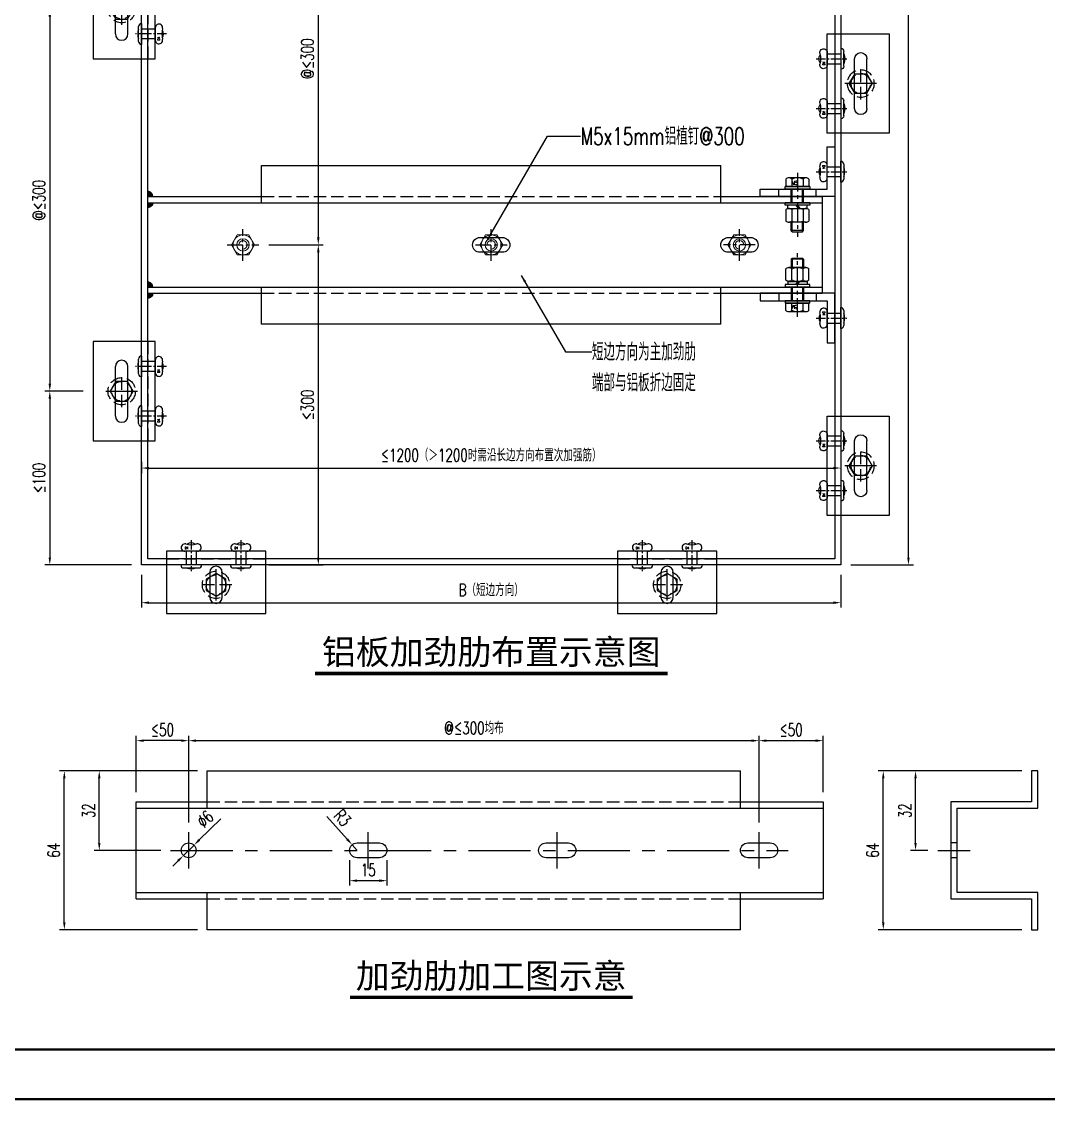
# Model space of a CAD drawing. Extents: x -160106 to 966792, y -663931 to 1550022.
# Drawn here: x -88817.8 to -88404.2, y -139298.6 to -138863.8 of the extents above; entities that cross this region are included whole.
import ezdxf
from ezdxf.enums import TextEntityAlignment as Align

# ---------------------------------------------------------------- set-up
doc = ezdxf.new("R2010")
doc.units = 0
for name, pattern in [('CENTER', [2, 1.25, -0.25, 0.25, -0.25]), ('ZN-CENTER', [2, 1.25, -0.25, 0.25, -0.25]), ('ZN-DASH', [0.35, 0.25, -0.1])]:
    doc.linetypes.add(name, pattern=pattern)
for name, color, linetype in [('!ZN1-文字-7', 7, 'Continuous'), ('!ZN1-标注-173', 173, 'Continuous'), ('!ZN3-铝板幕墙-3', 3, 'Continuous'), ('!ZN4-辅助材料-1', 1, 'Continuous'), ('!ZN4-配件-11', 11, 'Continuous'), ('!ZN5-铝材投影-112', 112, 'Continuous'), ('!ZN6-虚线-8', 8, 'ZN-DASH'), ('!ZN6-轴线-1', 1, 'ZN-CENTER'), ('!ZN7-符号-173', 173, 'Continuous'), ('0-cxFrame', 155, 'Continuous')]:
    doc.layers.add(name, color=color, linetype=linetype)
doc.layers.add('0-cxText', color=131, linetype='Continuous', lineweight=25)
doc.styles.add('cx_tuming', font='simhei.ttf')
doc.styles.add('cx_tuqian1', font='')
doc.styles.add('DHTEXT-1', font='ROMANS.shx', dxfattribs={"width": 0.7, "bigfont": 'CHINESE.shx'})
doc.styles.add('ZNDimTStyle', font='ROMANS.shx', dxfattribs={"width": 0.7, "bigfont": 'CHINESE.shx'})
doc.styles.add('ZNTextStyle', font='ROMANS.shx', dxfattribs={"width": 0.7, "bigfont": 'CHINESE.shx'})
doc.styles.add('中南符号', font='simhei.ttf')
doc.styles.add('黑体', font='simhei.ttf', dxfattribs={"height": 12})
doc.styles.get('cx_tuqian1').set_extended_font_data('SimSun')
doc.dimstyles.new('ZN机械-2', dxfattribs={"dimscale": 2, "dimtxt": 2.5, "dimasz": 1.5, "dimexe": 1, "dimexo": 2, "dimgap": 0.9, "dimtad": 1, "dimdec": 0, "dimzin": 0, "dimdsep": 46, "dimtxsty": 'ZNDimTStyle', "dimcen": 2.5, "dimdle": 1, "dimclrd": 173, "dimclre": 173, "dimclrt": 7, "dimazin": 2, "dimtfac": 1, "dimtdec": 4, "dimtix": 1, "dimtmove": 2, "dimatfit": 3, "dimfxl": 0, "dimfrac": 2, "dimtolj": 1, "dimtzin": 0, "dimarcsym": 0})

# ---------------------------------------------------------------- blocks, each defined once
blk = doc.blocks.new('TK22.A2 L(Dragon)')
at = {"layer": '0-cxFrame', "color": 7, "const_width": 0.5}
blk.add_lwpolyline([(0, 0), (-594, 0), (-594, 420), (0, 420)], close=True, dxfattribs=at)
at = {"layer": '0-cxFrame', "const_width": 0.5}
blk.add_lwpolyline([(-80, 10), (-574, 10), (-574, 410), (-80, 410)], close=True, dxfattribs=at)
at = {"style": '黑体', "flags": 4}
blk.add_attdef('图幅', text='', height=3.3, dxfattribs=at).set_placement((-40, 3), align=Align.RIGHT)
at = {"layer": '0-cxText', "flags": 4}
for tag, height, style, p in [('建设单位', 3.5, 'cx_tuming', (-45, 240)), ('项目名称', 3.5, 'cx_tuming', (-45, 210)), ('子项名称', 3.5, 'cx_tuming', (-45, 180)), ('工程编号', 3.3, 'cx_tuqian1', (-35, 165)), ('图名1', 3.5, 'cx_tuming', (-45, 87)), ('图名2', 3.5, 'cx_tuming', (-45, 79)), ('图名3', 3.5, 'cx_tuming', (-45, 71)), ('出图日期', 3.3, 'cx_tuqian1', (-39, 60)), ('专业', 3.3, 'cx_tuqian1', (-55, 52)), ('图号', 3.3, 'cx_tuqian1', (-55, 44)), ('版次', 3.3, 'cx_tuqian1', (-20, 44))]:
    blk.add_attdef(tag, text='', height=height, dxfattribs=dict(at, style=style)).set_placement(p, align=Align.MIDDLE)
at = {"layer": 'Defpoints', "color": 6, "flags": 4}
for tag, height, style, p in [('tufu', 3.3, '黑体', (-12, 12)), ('dwfname', 4, 'cx_tuqian1', (-80, 3))]:
    blk.add_attdef(tag, text='', height=height, dxfattribs=dict(at, style=style)).set_placement(p, align=Align.RIGHT)
blk = doc.blocks.new('*U1695')
at = {"color": 0, "linetype": 'CENTER', "ltscale": 3}
blk.add_line((-10.01, 0), (2.45, 0), dxfattribs=at)
at = {"linetype": 'ByBlock', "lineweight": -2, "ltscale": 10}
for p, q in [((-5.5, 2.5), (-5.5, -2.5)), ((-5.5, 2), (0, 2)), ((0, 4.2), (0, -4.2)), ((1.2, -3), (1.2, 3)), ((-5.5, -2), (0, -2))]:
    blk.add_line(p, q, dxfattribs=at)
for centre, radius, start, end in [((-6.19, 0), 2.67, 143.2157, 216.7734), ((-7, 2.5), 1.5, 0, 191.552), ((-16.17, 0), 8, 344.3308, 15.6692), ((0, 3), 1.2, 0, 90), ((-4.42, 0), 5.96, 340.395, 19.605), ((-7, -2.5), 1.5, 168.448, 0), ((0, -3), 1.2, 270, 0)]:
    blk.add_arc(centre, radius, start, end, dxfattribs=at)
at = {"layer": 'Defpoints', "color": 0, "ltscale": 10, "style": 'DHTEXT-1', "width": 0.7}
blk.add_text('D4', height=1, rotation=90, dxfattribs=at).set_placement((-6.37, -1.85), align=Align.CENTER)
blk = doc.blocks.new('*U1696')
at = {"color": 0, "linetype": 'CENTER', "ltscale": 3}
blk.add_line((-10.01, 0), (2.45, 0), dxfattribs=at)
at = {"linetype": 'ByBlock', "lineweight": -2, "ltscale": 10}
for p, q in [((-5.5, 2.5), (-5.5, -2.5)), ((-5.5, 2), (0, 2)), ((0, 4.2), (0, -4.2)), ((1.2, -3), (1.2, 3)), ((-5.5, -2), (0, -2))]:
    blk.add_line(p, q, dxfattribs=at)
for centre, radius, start, end in [((-6.19, 0), 2.67, 143.2157, 216.7734), ((-7, 2.5), 1.5, 0, 191.552), ((-16.17, 0), 8, 344.3308, 15.6692), ((0, 3), 1.2, 0, 90), ((-4.42, 0), 5.96, 340.395, 19.605), ((-7, -2.5), 1.5, 168.448, 0), ((0, -3), 1.2, 270, 0)]:
    blk.add_arc(centre, radius, start, end, dxfattribs=at)
at = {"layer": 'Defpoints', "color": 0, "ltscale": 10, "style": 'DHTEXT-1', "width": 0.7}
blk.add_text('D4', height=1, rotation=90, dxfattribs=at).set_placement((-6.37, -1.85), align=Align.CENTER)
blk = doc.blocks.new('20210325145721')
at = {"layer": '!ZN5-铝材投影-112'}
blk.add_lwpolyline([(20, 10.42), (-20, 10.42), (-20, -14.58), (20, -14.58)], close=True, dxfattribs=at)
blk.add_lwpolyline([(-2.5, 1.92), (-2.5, -8.08, 1), (2.5, -8.08), (2.5, 1.92, 1)], format="xyb", close=True, dxfattribs=at)
at = {"layer": '!ZN6-虚线-8', "ltscale": 20}
blk.add_line((6.37, -3.08), (-6.37, -3.08), dxfattribs=at)
blk.add_lwpolyline([(-20, 7.42), (20, 7.42)], dxfattribs=at)
blk.add_lwpolyline([(4, -0.77), (0, 1.54), (-4, -0.77), (-4, -5.39), (0, -7.7), (4, -5.39)], close=True, dxfattribs=at)
for radius in [5.5, 4]:
    blk.add_circle((0, -3.08), radius, dxfattribs=at)
at = {"layer": '!ZN6-轴线-1', "ltscale": 20}
blk.add_line((0, -9.45), (0, 3.28), dxfattribs=at)
at = {"layer": '!ZN4-配件-11', "color": 1, "rotation": 270}
for name, p in [('*U1695', (-10, 4.92)), ('*U1696', (10, 4.92))]:
    blk.add_blockref(name, p, dxfattribs=at)
blk = doc.blocks.new('*U1689')
at = {"const_width": 0.7}
blk.add_lwpolyline([(0, 0), (56.95, 0)], dxfattribs=at)
at = {"color": 0, "style": '中南符号', "flags": 8}
blk.add_attdef('图名', text='', height=5, dxfattribs=at).set_placement((28.48, 1.85), align=Align.CENTER)
blk.add_attdef('比例', (59.75, 1.85), '', height=4, dxfattribs=at)
blk = doc.blocks.new('*U1690')
at = {"const_width": 0.7}
blk.add_lwpolyline([(0, 0), (71.02, 0)], dxfattribs=at)
at = {"color": 0, "style": '中南符号', "flags": 8}
blk.add_attdef('图名', text='', height=5, dxfattribs=at).set_placement((35.51, 1.85), align=Align.CENTER)
blk.add_attdef('比例', (73.82, 1.85), '', height=4, dxfattribs=at)
blk = doc.blocks.new('*U1688')
at = {"linetype": 'ByBlock', "ltscale": 10}
for p, q in [((-4, 4.62), (-1, 4.62)), ((-1, 5), (0, 5)), ((-1, 5), (-1, -5)), ((-1, -4.62), (-1, 4.62)), ((0, 5), (0, -5)), ((5.5, 5), (6.5, 5)), ((5.5, 5), (5.5, -5)), ((6.5, 5), (6.5, -5)), ((8.3, 4.62), (12.9, 4.62)), ((-4.5, 3.46), (-4.5, -3.46)), ((-4, 2.31), (-1, 2.31)), ((5.5, 2.5), (0, 2.5)), ((5.5, 2.07), (0, 2.07)), ((7.8, 3.85), (6.5, 3.85)), ((6.5, 3.85), (6.5, -3.85)), ((6.5, 0), (7.8, 0.93)), ((6.5, -0.7), (7.8, 0.24)), ((7.8, -3.85), (7.8, 3.85)), ((8.3, 2.31), (12.9, 2.31)), ((13.4, 3.46), (13.4, -3.46)), ((16.76, 2.5), (13.4, 2.5)), ((17.19, 2.07), (13.4, 2.07)), ((17.19, 2.07), (16.76, 2.5)), ((16.76, 2.5), (16.76, -2.5)), ((17.19, -2.07), (17.19, 2.07)), ((-4, -2.31), (-1, -2.31)), ((-1, -2.5), (-1, -2.75)), ((5.5, -2.07), (0, -2.07)), ((0, -2.5), (0, -2.75)), ((5.5, -2.5), (0, -2.5)), ((7.8, -3.85), (6.5, -3.85)), ((8.3, -2.31), (12.9, -2.31)), ((17.19, -2.07), (13.4, -2.07)), ((16.76, -2.5), (13.4, -2.5)), ((17.19, -2.07), (16.76, -2.5)), ((-4, -4.62), (-1, -4.62)), ((0, -5), (-1, -5)), ((6.5, -5), (5.5, -5)), ((8.3, -4.62), (12.9, -4.62))]:
    blk.add_line(p, q, dxfattribs=at)
at = {"color": 0, "linetype": 'CENTER', "ltscale": 6}
blk.add_line((-6.5, 0), (19.19, 0), dxfattribs=at)
at = {"linetype": 'ByBlock', "ltscale": 10}
for centre, radius, start, end in [((-2.92, 3.46), 1.58, 133.1736, 226.8264), ((9.38, 3.46), 1.58, 133.1736, 226.8264), ((11.82, 3.46), 1.58, 313.1736, 46.8264), ((1.08, 0), 5.58, 155.5673, 204.4327), ((13.38, 0), 5.58, 155.5673, 204.4327), ((7.82, 0), 5.58, 335.5673, 24.4327), ((-2.92, -3.46), 1.58, 133.1736, 226.8264), ((9.38, -3.46), 1.58, 133.1736, 226.8264), ((11.82, -3.46), 1.58, 313.1736, 46.8264)]:
    blk.add_arc(centre, radius, start, end, dxfattribs=at)
at = {"layer": 'Defpoints', "color": 0, "ltscale": 10, "style": 'DHTEXT-1', "width": 0.7}
blk.add_text('M5', height=1.5, rotation=90, dxfattribs=at).set_placement((-1.75, -1.07), align=Align.CENTER)
blk = doc.blocks.new('*U1687')
at = {"linetype": 'ByBlock', "ltscale": 10}
for p, q in [((-4, 4.62), (-1, 4.62)), ((-1, 5), (0, 5)), ((-1, 5), (-1, -5)), ((-1, -4.62), (-1, 4.62)), ((0, 5), (0, -5)), ((5.5, 5), (6.5, 5)), ((5.5, 5), (5.5, -5)), ((6.5, 5), (6.5, -5)), ((8.3, 4.62), (12.9, 4.62)), ((-4.5, 3.46), (-4.5, -3.46)), ((-4, 2.31), (-1, 2.31)), ((5.5, 2.5), (0, 2.5)), ((5.5, 2.07), (0, 2.07)), ((7.8, 3.85), (6.5, 3.85)), ((6.5, 3.85), (6.5, -3.85)), ((6.5, 0), (7.8, 0.93)), ((6.5, -0.7), (7.8, 0.24)), ((7.8, -3.85), (7.8, 3.85)), ((8.3, 2.31), (12.9, 2.31)), ((13.4, 3.46), (13.4, -3.46)), ((16.76, 2.5), (13.4, 2.5)), ((17.19, 2.07), (13.4, 2.07)), ((17.19, 2.07), (16.76, 2.5)), ((16.76, 2.5), (16.76, -2.5)), ((17.19, -2.07), (17.19, 2.07)), ((-4, -2.31), (-1, -2.31)), ((-1, -2.5), (-1, -2.75)), ((5.5, -2.07), (0, -2.07)), ((0, -2.5), (0, -2.75)), ((5.5, -2.5), (0, -2.5)), ((7.8, -3.85), (6.5, -3.85)), ((8.3, -2.31), (12.9, -2.31)), ((17.19, -2.07), (13.4, -2.07)), ((16.76, -2.5), (13.4, -2.5)), ((17.19, -2.07), (16.76, -2.5)), ((-4, -4.62), (-1, -4.62)), ((0, -5), (-1, -5)), ((6.5, -5), (5.5, -5)), ((8.3, -4.62), (12.9, -4.62))]:
    blk.add_line(p, q, dxfattribs=at)
at = {"color": 0, "linetype": 'CENTER', "ltscale": 6}
blk.add_line((-6.5, 0), (19.19, 0), dxfattribs=at)
at = {"linetype": 'ByBlock', "ltscale": 10}
for centre, radius, start, end in [((-2.92, 3.46), 1.58, 133.1736, 226.8264), ((9.38, 3.46), 1.58, 133.1736, 226.8264), ((11.82, 3.46), 1.58, 313.1736, 46.8264), ((1.08, 0), 5.58, 155.5673, 204.4327), ((13.38, 0), 5.58, 155.5673, 204.4327), ((7.82, 0), 5.58, 335.5673, 24.4327), ((-2.92, -3.46), 1.58, 133.1736, 226.8264), ((9.38, -3.46), 1.58, 133.1736, 226.8264), ((11.82, -3.46), 1.58, 313.1736, 46.8264)]:
    blk.add_arc(centre, radius, start, end, dxfattribs=at)
at = {"layer": 'Defpoints', "color": 0, "ltscale": 10, "style": 'DHTEXT-1', "width": 0.7}
blk.add_text('M5', height=1.5, rotation=90, dxfattribs=at).set_placement((-1.75, -1.07), align=Align.CENTER)
blk = doc.blocks.new('*U3563')
at = {"color": 0, "linetype": 'CENTER', "ltscale": 3}
blk.add_line((10.01, 0), (-2.45, 0), dxfattribs=at)
at = {"linetype": 'ByBlock', "lineweight": -2, "ltscale": 10}
for p, q in [((-1.2, -3), (-1.2, 3)), ((0, 4.2), (0, -4.2)), ((5.5, 2), (0, 2)), ((5.5, 2.5), (5.5, -2.5)), ((5.5, -2), (0, -2))]:
    blk.add_line(p, q, dxfattribs=at)
for centre, radius, start, end in [((4.42, 0), 5.96, 160.395, 199.605), ((0, 3), 1.2, 90, 180), ((7, 2.5), 1.5, 348.448, 180), ((16.17, 0), 8, 164.3308, 195.6692), ((6.19, 0), 2.67, 323.2266, 36.7843), ((0, -3), 1.2, 180, 270), ((7, -2.5), 1.5, 180, 11.552)]:
    blk.add_arc(centre, radius, start, end, dxfattribs=at)
at = {"layer": 'Defpoints', "color": 0, "ltscale": 10, "style": 'DHTEXT-1', "width": 0.7}
blk.add_text('D4', height=1, rotation=90, dxfattribs=at).set_placement((7.37, -1.85), align=Align.CENTER)
blk = doc.blocks.new('20210903133702x')
at = {"layer": '!ZN5-铝材投影-112'}
for points in [[(0, 59), (0, 39), (-30, 39), (-30, 42), (-3, 42), (-3, 59), (0, 59)], [(0, -20), (0, 0), (-30, 0), (-30, -3), (-3, -3), (-3, -20), (0, -20)]]:
    blk.add_lwpolyline(points, dxfattribs=at)
at = {"layer": '!ZN6-虚线-8', "ltscale": 20}
for p, q in [((-22.5, 39), (-22.5, 42)), ((-7.5, 39), (-7.5, 42)), ((-22.5, 0), (-22.5, -3)), ((-7.5, 0), (-7.5, -3))]:
    blk.add_line(p, q, dxfattribs=at)
at = {"layer": '!ZN4-配件-11', "color": 1}
for name, p, rotation in [('*U3563', (2.5, 49), 180), ('*U1687', (-15, 42), 270), ('*U3563', (2.5, -10), 180)]:
    blk.add_blockref(name, p, dxfattribs=dict(at, rotation=rotation))
at = {"layer": '!ZN4-配件-11', "color": 1, "xscale": -1, "rotation": 270}
blk.add_blockref('*U1688', (-15, -3), dxfattribs=at)
blk = doc.blocks.new('*D1698')
at = {"layer": '!ZN1-标注-173', "color": 173, "lineweight": -2, "ltscale": 20, "transparency": 16777216}
for p, q in [((-88414.94, -139165.83), (-88472.69, -139165.83)), ((-88470.69, -139226.83), (-88470.69, -139168.83)), ((-88414.94, -139229.83), (-88472.69, -139229.83))]:
    blk.add_line(p, q, dxfattribs=at)
at = {"layer": '!ZN1-标注-173', "color": 173, "ltscale": 20, "transparency": 16777216}
for points in [[(-88471.19, -139168.83), (-88470.19, -139168.83), (-88470.69, -139165.83)], [(-88471.19, -139226.83), (-88470.19, -139226.83), (-88470.69, -139229.83)]]:
    blk.add_solid(points, dxfattribs=at)
at = {"layer": 'Defpoints', "color": 0, "ltscale": 20, "transparency": 16777216}
for p in [(-88470.69, -139165.83), (-88410.94, -139165.83), (-88410.94, -139229.83)]:
    blk.add_point(p, dxfattribs=at)
at = {"layer": '!ZN1-标注-173', "color": 7, "ltscale": 20, "transparency": 16777216, "insert": (-88474.99, -139197.83), "char_height": 5, "attachment_point": 5, "rotation": 90, "style": 'ZNDimTStyle'}
blk.add_mtext('\\A1;64', dxfattribs=at)
blk = doc.blocks.new('*D1699')
at = {"layer": '!ZN1-标注-173', "color": 173, "lineweight": -2, "ltscale": 20, "transparency": 16777216}
for p, q in [((-88685.66, -139201.83), (-88685.66, -139212.05)), ((-88670.66, -139201.83), (-88670.66, -139212.05)), ((-88682.66, -139210.05), (-88673.66, -139210.05))]:
    blk.add_line(p, q, dxfattribs=at)
at = {"layer": '!ZN1-标注-173', "color": 173, "ltscale": 20, "transparency": 16777216}
for points in [[(-88682.66, -139209.55), (-88682.66, -139210.55), (-88685.66, -139210.05)], [(-88673.66, -139209.55), (-88673.66, -139210.55), (-88670.66, -139210.05)]]:
    blk.add_solid(points, dxfattribs=at)
at = {"layer": 'Defpoints', "color": 0, "ltscale": 20, "transparency": 16777216}
for p in [(-88685.66, -139197.83), (-88670.66, -139197.83), (-88670.66, -139210.05)]:
    blk.add_point(p, dxfattribs=at)
at = {"layer": '!ZN1-标注-173', "color": 7, "ltscale": 20, "transparency": 16777216, "insert": (-88678.16, -139205.75), "char_height": 5, "attachment_point": 5, "style": 'ZNDimTStyle'}
blk.add_mtext('\\A1;15', dxfattribs=at)
blk = doc.blocks.new('*D1700')
at = {"layer": '!ZN1-标注-173', "color": 173, "lineweight": -2, "ltscale": 20, "transparency": 16777216}
for p, q in [((-88694.82, -139184.19), (-88686.66, -139193.35)), ((-88682.66, -139197.83), (-88684.66, -139195.59))]:
    blk.add_line(p, q, dxfattribs=at)
at = {"layer": '!ZN1-标注-173', "color": 173, "ltscale": 20, "transparency": 16777216}
blk.add_solid([(-88686.28, -139193.02), (-88687.03, -139193.68), (-88684.66, -139195.59)], dxfattribs=at)
at = {"layer": 'Defpoints', "color": 0, "ltscale": 20, "transparency": 16777216}
for p in [(-88684.66, -139195.59), (-88682.66, -139197.83)]:
    blk.add_point(p, dxfattribs=at)
at = {"layer": '!ZN1-标注-173', "color": 7, "ltscale": 20, "transparency": 16777216, "insert": (-88688.53, -139184.79), "char_height": 5, "attachment_point": 5, "rotation": 311.7201, "style": 'ZNDimTStyle'}
blk.add_mtext('\\A1;R3', dxfattribs=at)
blk = doc.blocks.new('*D1701')
at = {"layer": '!ZN1-标注-173', "color": 173, "lineweight": -2, "ltscale": 20, "transparency": 16777216}
for p, q in [((-88737.61, -139185.11), (-88746.23, -139193.61)), ((-88752.63, -139199.93), (-88748.36, -139195.72)), ((-88754.77, -139202.04), (-88756.9, -139204.15))]:
    blk.add_line(p, q, dxfattribs=at)
at = {"layer": '!ZN1-标注-173', "color": 173, "ltscale": 20, "transparency": 16777216}
for points in [[(-88746.58, -139193.26), (-88745.88, -139193.97), (-88748.36, -139195.72)], [(-88755.12, -139201.69), (-88754.42, -139202.4), (-88752.63, -139199.93)]]:
    blk.add_solid(points, dxfattribs=at)
at = {"layer": 'Defpoints', "color": 0, "ltscale": 20, "transparency": 16777216}
for p in [(-88748.36, -139195.72), (-88752.63, -139199.93)]:
    blk.add_point(p, dxfattribs=at)
at = {"layer": '!ZN1-标注-173', "color": 7, "ltscale": 20, "transparency": 16777216, "insert": (-88743.87, -139185.25), "char_height": 5, "attachment_point": 5, "rotation": 44.6168, "style": 'ZNDimTStyle'}
blk.add_mtext('\\A1;∅6', dxfattribs=at)
blk = doc.blocks.new('*D1702')
at = {"layer": '!ZN1-标注-173', "color": 173, "lineweight": -2, "ltscale": 20, "transparency": 16777216}
for p, q in [((-88747, -139165.83), (-88802.6, -139165.83)), ((-88800.6, -139226.83), (-88800.6, -139168.83)), ((-88747, -139229.83), (-88802.6, -139229.83))]:
    blk.add_line(p, q, dxfattribs=at)
at = {"layer": '!ZN1-标注-173', "color": 173, "ltscale": 20, "transparency": 16777216}
for points in [[(-88801.1, -139168.83), (-88800.1, -139168.83), (-88800.6, -139165.83)], [(-88801.1, -139226.83), (-88800.1, -139226.83), (-88800.6, -139229.83)]]:
    blk.add_solid(points, dxfattribs=at)
at = {"layer": 'Defpoints', "color": 0, "ltscale": 20, "transparency": 16777216}
for p in [(-88800.6, -139165.83), (-88743, -139165.83), (-88743, -139229.83)]:
    blk.add_point(p, dxfattribs=at)
at = {"layer": '!ZN1-标注-173', "color": 7, "ltscale": 20, "transparency": 16777216, "insert": (-88804.9, -139197.83), "char_height": 5, "attachment_point": 5, "rotation": 90, "style": 'ZNDimTStyle'}
blk.add_mtext('\\A1;64', dxfattribs=at)
blk = doc.blocks.new('*D1703')
at = {"layer": '!ZN1-标注-173', "color": 173, "lineweight": -2, "ltscale": 20, "transparency": 16777216}
for p, q in [((-88747, -139165.83), (-88788.53, -139165.83)), ((-88786.53, -139194.83), (-88786.53, -139168.83)), ((-88761.77, -139197.83), (-88788.53, -139197.83))]:
    blk.add_line(p, q, dxfattribs=at)
at = {"layer": '!ZN1-标注-173', "color": 173, "ltscale": 20, "transparency": 16777216}
for points in [[(-88787.03, -139168.83), (-88786.03, -139168.83), (-88786.53, -139165.83)], [(-88787.03, -139194.83), (-88786.03, -139194.83), (-88786.53, -139197.83)]]:
    blk.add_solid(points, dxfattribs=at)
at = {"layer": 'Defpoints', "color": 0, "ltscale": 20, "transparency": 16777216}
for p in [(-88786.53, -139165.83), (-88743, -139165.83), (-88757.77, -139197.83)]:
    blk.add_point(p, dxfattribs=at)
at = {"layer": '!ZN1-标注-173', "color": 7, "ltscale": 20, "transparency": 16777216, "insert": (-88790.83, -139181.83), "char_height": 5, "attachment_point": 5, "rotation": 90, "style": 'ZNDimTStyle'}
blk.add_mtext('\\A1;32', dxfattribs=at)
blk = doc.blocks.new('*D1704')
at = {"layer": '!ZN1-标注-173', "color": 173, "lineweight": -2, "ltscale": 20, "transparency": 16777216}
for p, q in [((-88750.5, -139186.55), (-88750.5, -139151.63)), ((-88747.5, -139153.63), (-88523.74, -139153.63)), ((-88520.74, -139186.55), (-88520.74, -139151.63))]:
    blk.add_line(p, q, dxfattribs=at)
at = {"layer": '!ZN1-标注-173', "color": 173, "ltscale": 20, "transparency": 16777216}
for points in [[(-88747.5, -139153.13), (-88747.5, -139154.13), (-88750.5, -139153.63)], [(-88523.74, -139153.13), (-88523.74, -139154.13), (-88520.74, -139153.63)]]:
    blk.add_solid(points, dxfattribs=at)
at = {"layer": 'Defpoints', "color": 0, "ltscale": 20, "transparency": 16777216}
for p in [(-88520.74, -139153.63), (-88750.5, -139190.55), (-88520.74, -139190.55)]:
    blk.add_point(p, dxfattribs=at)
at = {"layer": '!ZN1-标注-173', "color": 7, "ltscale": 20, "transparency": 16777216, "insert": (-88635.62, -139148.52), "char_height": 5, "attachment_point": 5, "style": 'ZNDimTStyle'}
blk.add_mtext('\\A1;@≤300均布', dxfattribs=at)
blk = doc.blocks.new('*D1705')
at = {"layer": '!ZN1-标注-173', "color": 173, "lineweight": -2, "ltscale": 20, "transparency": 16777216}
for p, q in [((-88520.74, -139186.55), (-88520.74, -139151.63)), ((-88517.74, -139153.63), (-88497.91, -139153.63)), ((-88494.91, -139174.33), (-88494.91, -139151.63))]:
    blk.add_line(p, q, dxfattribs=at)
at = {"layer": '!ZN1-标注-173', "color": 173, "ltscale": 20, "transparency": 16777216}
for points in [[(-88517.74, -139153.13), (-88517.74, -139154.13), (-88520.74, -139153.63)], [(-88497.91, -139153.13), (-88497.91, -139154.13), (-88494.91, -139153.63)]]:
    blk.add_solid(points, dxfattribs=at)
at = {"layer": 'Defpoints', "color": 0, "ltscale": 20, "transparency": 16777216}
for p in [(-88494.91, -139153.63), (-88494.91, -139178.33), (-88520.74, -139190.55)]:
    blk.add_point(p, dxfattribs=at)
at = {"layer": '!ZN1-标注-173', "color": 7, "ltscale": 20, "transparency": 16777216, "insert": (-88507.83, -139149.26), "char_height": 5, "attachment_point": 5, "style": 'ZNDimTStyle'}
blk.add_mtext('\\A1;≤50', dxfattribs=at)
blk = doc.blocks.new('*D1706')
at = {"layer": '!ZN1-标注-173', "color": 173, "lineweight": -2, "ltscale": 20, "transparency": 16777216}
for p, q in [((-88771.63, -139174.33), (-88771.63, -139151.63)), ((-88753.5, -139153.63), (-88768.63, -139153.63)), ((-88750.5, -139186.55), (-88750.5, -139151.63))]:
    blk.add_line(p, q, dxfattribs=at)
at = {"layer": '!ZN1-标注-173', "color": 173, "ltscale": 20, "transparency": 16777216}
for points in [[(-88768.63, -139153.13), (-88768.63, -139154.13), (-88771.63, -139153.63)], [(-88753.5, -139153.13), (-88753.5, -139154.13), (-88750.5, -139153.63)]]:
    blk.add_solid(points, dxfattribs=at)
at = {"layer": 'Defpoints', "color": 0, "ltscale": 20, "transparency": 16777216}
for p in [(-88771.63, -139153.63), (-88771.63, -139178.33), (-88750.5, -139190.55)]:
    blk.add_point(p, dxfattribs=at)
at = {"layer": '!ZN1-标注-173', "color": 7, "ltscale": 20, "transparency": 16777216, "insert": (-88761.07, -139149.26), "char_height": 5, "attachment_point": 5, "style": 'ZNDimTStyle'}
blk.add_mtext('\\A1;≤50', dxfattribs=at)
blk = doc.blocks.new('*D1707')
at = {"layer": '!ZN1-标注-173', "color": 173, "lineweight": -2, "ltscale": 20, "transparency": 16777216}
for p, q in [((-88792.99, -138858.82), (-88808.45, -138858.82)), ((-88806.45, -138861.82), (-88806.45, -139009.82)), ((-88792.99, -139012.82), (-88808.45, -139012.82))]:
    blk.add_line(p, q, dxfattribs=at)
at = {"layer": '!ZN1-标注-173', "color": 173, "ltscale": 20, "transparency": 16777216}
for points in [[(-88806.95, -138861.82), (-88805.95, -138861.82), (-88806.45, -138858.82)], [(-88806.95, -139009.82), (-88805.95, -139009.82), (-88806.45, -139012.82)]]:
    blk.add_solid(points, dxfattribs=at)
at = {"layer": 'Defpoints', "color": 0, "ltscale": 20, "transparency": 16777216}
for p in [(-88788.99, -138858.82), (-88806.45, -139012.82), (-88788.99, -139012.82)]:
    blk.add_point(p, dxfattribs=at)
at = {"layer": '!ZN1-标注-173', "color": 7, "ltscale": 20, "transparency": 16777216, "insert": (-88810.83, -138935.82), "char_height": 5, "attachment_point": 5, "rotation": 90, "style": 'ZNDimTStyle'}
blk.add_mtext('\\A1;@≤300', dxfattribs=at)
blk = doc.blocks.new('*D1709')
at = {"layer": '!ZN1-标注-173', "color": 173, "lineweight": -2, "ltscale": 20, "transparency": 16777216}
for p, q in [((-88792.99, -139012.82), (-88808.45, -139012.82)), ((-88806.45, -139015.82), (-88806.45, -139079.82)), ((-88773.49, -139082.82), (-88808.45, -139082.82))]:
    blk.add_line(p, q, dxfattribs=at)
at = {"layer": '!ZN1-标注-173', "color": 173, "ltscale": 20, "transparency": 16777216}
for points in [[(-88806.95, -139015.82), (-88805.95, -139015.82), (-88806.45, -139012.82)], [(-88806.95, -139079.82), (-88805.95, -139079.82), (-88806.45, -139082.82)]]:
    blk.add_solid(points, dxfattribs=at)
at = {"layer": 'Defpoints', "color": 0, "ltscale": 20, "transparency": 16777216}
for p in [(-88788.99, -139012.82), (-88806.45, -139082.82), (-88769.49, -139082.82)]:
    blk.add_point(p, dxfattribs=at)
at = {"layer": '!ZN1-标注-173', "color": 7, "ltscale": 20, "transparency": 16777216, "insert": (-88810.83, -139047.82), "char_height": 5, "attachment_point": 5, "rotation": 90, "style": 'ZNDimTStyle'}
blk.add_mtext('\\A1;≤100', dxfattribs=at)
blk = doc.blocks.new('*D1719')
at = {"layer": '!ZN1-标注-173', "color": 173, "lineweight": -2, "ltscale": 20, "transparency": 16777216}
for p, q in [((-88769.49, -139041.19), (-88769.49, -139045.76)), ((-88487.77, -139041.19), (-88487.77, -139045.76)), ((-88766.49, -139043.76), (-88490.77, -139043.76))]:
    blk.add_line(p, q, dxfattribs=at)
at = {"layer": '!ZN1-标注-173', "color": 173, "ltscale": 20, "transparency": 16777216}
for points in [[(-88766.49, -139043.26), (-88766.49, -139044.26), (-88769.49, -139043.76)], [(-88490.77, -139043.26), (-88490.77, -139044.26), (-88487.77, -139043.76)]]:
    blk.add_solid(points, dxfattribs=at)
at = {"layer": 'Defpoints', "color": 0, "ltscale": 20, "transparency": 16777216}
for p in [(-88769.49, -139037.19), (-88487.77, -139037.19), (-88487.77, -139043.76)]:
    blk.add_point(p, dxfattribs=at)
at = {"layer": '!ZN1-标注-173', "color": 7, "ltscale": 20, "transparency": 16777216, "insert": (-88628.63, -139038.61), "char_height": 5, "attachment_point": 5, "style": 'ZNDimTStyle'}
blk.add_mtext('\\A1;≤1200（＞1200时需沿长边方向布置次加强筋）', dxfattribs=at)
blk = doc.blocks.new('*D1720')
at = {"layer": '!ZN1-标注-173', "color": 173, "lineweight": -2, "ltscale": 20, "transparency": 16777216}
for p, q in [((-88718.27, -138953.82), (-88696.29, -138953.82)), ((-88698.29, -138956.82), (-88698.29, -139079.82)), ((-88718.27, -139082.82), (-88696.29, -139082.82))]:
    blk.add_line(p, q, dxfattribs=at)
at = {"layer": '!ZN1-标注-173', "color": 173, "ltscale": 20, "transparency": 16777216}
for points in [[(-88698.79, -138956.82), (-88697.79, -138956.82), (-88698.29, -138953.82)], [(-88698.79, -139079.82), (-88697.79, -139079.82), (-88698.29, -139082.82)]]:
    blk.add_solid(points, dxfattribs=at)
at = {"layer": 'Defpoints', "color": 0, "ltscale": 20, "transparency": 16777216}
for p in [(-88722.27, -138953.82), (-88722.27, -139082.82), (-88698.29, -139082.82)]:
    blk.add_point(p, dxfattribs=at)
at = {"layer": '!ZN1-标注-173', "color": 7, "ltscale": 20, "transparency": 16777216, "insert": (-88702.67, -139018.32), "char_height": 5, "attachment_point": 5, "rotation": 90, "style": 'ZNDimTStyle'}
blk.add_mtext('\\A1;≤300', dxfattribs=at)
blk = doc.blocks.new('*D1721')
at = {"layer": '!ZN1-标注-173', "color": 173, "lineweight": -2, "ltscale": 20, "transparency": 16777216}
for p, q in [((-88718.27, -138803.82), (-88696.29, -138803.82)), ((-88698.29, -138806.82), (-88698.29, -138950.82)), ((-88718.27, -138953.82), (-88696.29, -138953.82))]:
    blk.add_line(p, q, dxfattribs=at)
at = {"layer": '!ZN1-标注-173', "color": 173, "ltscale": 20, "transparency": 16777216}
for points in [[(-88698.79, -138806.82), (-88697.79, -138806.82), (-88698.29, -138803.82)], [(-88698.79, -138950.82), (-88697.79, -138950.82), (-88698.29, -138953.82)]]:
    blk.add_solid(points, dxfattribs=at)
at = {"layer": 'Defpoints', "color": 0, "ltscale": 20, "transparency": 16777216}
for p in [(-88722.27, -138803.82), (-88722.27, -138953.82), (-88698.29, -138953.82)]:
    blk.add_point(p, dxfattribs=at)
at = {"layer": '!ZN1-标注-173', "color": 7, "ltscale": 20, "transparency": 16777216, "insert": (-88702.67, -138878.82), "char_height": 5, "attachment_point": 5, "rotation": 90, "style": 'ZNDimTStyle'}
blk.add_mtext('\\A1;@≤300', dxfattribs=at)
blk = doc.blocks.new('*D1724')
at = {"layer": '!ZN1-标注-173', "color": 173, "lineweight": -2, "ltscale": 20, "transparency": 16777216}
for p, q in [((-88483.77, -138526.84), (-88458.56, -138526.84)), ((-88460.56, -139079.82), (-88460.56, -138529.84)), ((-88483.77, -139082.82), (-88458.56, -139082.82))]:
    blk.add_line(p, q, dxfattribs=at)
at = {"layer": '!ZN1-标注-173', "color": 173, "ltscale": 20, "transparency": 16777216}
for points in [[(-88461.06, -138529.84), (-88460.06, -138529.84), (-88460.56, -138526.84)], [(-88461.06, -139079.82), (-88460.06, -139079.82), (-88460.56, -139082.82)]]:
    blk.add_solid(points, dxfattribs=at)
at = {"layer": 'Defpoints', "color": 0, "ltscale": 20, "transparency": 16777216}
for p in [(-88487.77, -138526.84), (-88460.56, -138526.84), (-88487.77, -139082.82)]:
    blk.add_point(p, dxfattribs=at)
at = {"layer": '!ZN1-标注-173', "color": 7, "ltscale": 20, "transparency": 16777216, "insert": (-88465.65, -138804.83), "char_height": 5, "attachment_point": 5, "rotation": 90, "style": 'ZNDimTStyle'}
blk.add_mtext('\\A1;H（长边方向）', dxfattribs=at)
blk = doc.blocks.new('*D1725')
at = {"layer": '!ZN1-标注-173', "color": 173, "lineweight": -2, "ltscale": 20, "transparency": 16777216}
for p, q in [((-88769.49, -139086.82), (-88769.49, -139100.02)), ((-88487.77, -139086.82), (-88487.77, -139100.02)), ((-88766.49, -139098.02), (-88490.77, -139098.02))]:
    blk.add_line(p, q, dxfattribs=at)
at = {"layer": '!ZN1-标注-173', "color": 173, "ltscale": 20, "transparency": 16777216}
for points in [[(-88766.49, -139097.52), (-88766.49, -139098.52), (-88769.49, -139098.02)], [(-88490.77, -139097.52), (-88490.77, -139098.52), (-88487.77, -139098.02)]]:
    blk.add_solid(points, dxfattribs=at)
at = {"layer": 'Defpoints', "color": 0, "ltscale": 20, "transparency": 16777216}
for p in [(-88769.49, -139082.82), (-88487.77, -139082.82), (-88487.77, -139098.02)]:
    blk.add_point(p, dxfattribs=at)
at = {"layer": '!ZN1-标注-173', "color": 7, "ltscale": 20, "transparency": 16777216, "insert": (-88628.63, -139092.93), "char_height": 5, "attachment_point": 5, "style": 'ZNDimTStyle'}
blk.add_mtext('\\A1;B（短边方向）', dxfattribs=at)
blk = doc.blocks.new('20190422161933xx')
at = {"layer": '!ZN5-铝材投影-112'}
for p, q in [((-13, -10), (-13, 10)), ((-8, -10), (-8, 10))]:
    blk.add_line(p, q, dxfattribs=at)
blk.add_lwpolyline([(3, -20), (3, 20), (-22, 20), (-22, -20)], close=True, dxfattribs=at)
for centre, start, end in [((-10.5, 10), 0, 180), ((-10.5, -10), 180, 0)]:
    blk.add_arc(centre, 2.5, start, end, dxfattribs=at)
at = {"layer": '!ZN6-虚线-8', "ltscale": 20}
blk.add_line((-10.5, -6.37), (-10.5, 6.37), dxfattribs=at)
blk.add_lwpolyline([(0, 20), (0, -20)], dxfattribs=at)
blk.add_lwpolyline([(-8.19, -4), (-5.88, 0), (-8.19, 4), (-12.81, 4), (-15.12, 0), (-12.81, -4)], close=True, dxfattribs=at)
for radius in [5.5, 4]:
    blk.add_circle((-10.5, 0), radius, dxfattribs=at)
at = {"layer": '!ZN6-轴线-1', "ltscale": 20}
blk.add_line((-16.87, 0), (-4.13, 0), dxfattribs=at)
at = {"layer": '!ZN4-配件-11', "color": 1}
for p in [(-2.5, 10), (-2.5, -10)]:
    blk.add_blockref('*U3563', p, dxfattribs=at)
blk = doc.blocks.new('*D1726')
at = {"layer": '!ZN1-标注-173', "color": 173, "lineweight": -2, "ltscale": 20, "transparency": 16777216}
for p, q in [((-88414.94, -139165.83), (-88459.69, -139165.83)), ((-88457.69, -139194.83), (-88457.69, -139168.83)), ((-88452.71, -139197.83), (-88459.69, -139197.83))]:
    blk.add_line(p, q, dxfattribs=at)
at = {"layer": '!ZN1-标注-173', "color": 173, "ltscale": 20, "transparency": 16777216}
for points in [[(-88458.19, -139168.83), (-88457.19, -139168.83), (-88457.69, -139165.83)], [(-88458.19, -139194.83), (-88457.19, -139194.83), (-88457.69, -139197.83)]]:
    blk.add_solid(points, dxfattribs=at)
at = {"layer": 'Defpoints', "color": 0, "ltscale": 20, "transparency": 16777216}
for p in [(-88457.69, -139165.83), (-88410.94, -139165.83), (-88448.71, -139197.83)]:
    blk.add_point(p, dxfattribs=at)
at = {"layer": '!ZN1-标注-173', "color": 7, "ltscale": 20, "transparency": 16777216, "insert": (-88461.99, -139181.83), "char_height": 5, "attachment_point": 5, "rotation": 90, "style": 'ZNDimTStyle'}
blk.add_mtext('\\A1;32', dxfattribs=at)
blk = doc.blocks.new('螺帽M5')
at = {"layer": '!ZN6-轴线-1', "ltscale": 5}
for p, q in [((0, -6.37), (0, 6.37)), ((-6.37, 0), (6.37, 0))]:
    blk.add_line(p, q, dxfattribs=at)
at = {"color": 11, "linetype": 'ByBlock', "lineweight": 9}
blk.add_lwpolyline([(-2.31, 4), (-4.62, 0), (-2.31, -4), (2.31, -4), (4.62, 0), (2.31, 4)], close=True, dxfattribs=at)
for radius in [4, 2.5]:
    blk.add_circle((0, 0), radius, dxfattribs=at)
blk.add_arc((0, 0), 1.7, 270, 180, dxfattribs=at)
blk = doc.blocks.new('20190422161131')
at = {"layer": '!ZN4-辅助材料-1', "ltscale": 20}
h = blk.add_hatch(color=256, dxfattribs=at)
edge = h.paths.add_edge_path()
edge.add_line((0, 21.5), (0, 19.5))
edge.add_line((0, 19.5), (2, 19.5))
edge.add_arc((0, 19.5), 2, 0, 90)
at = {"layer": '!ZN4-辅助材料-1'}
h = blk.add_hatch(color=256, dxfattribs=at)
edge = h.paths.add_edge_path()
edge.add_line((0, 15), (0, 17))
edge.add_line((0, 17), (2, 17))
edge.add_arc((0, 17), 2, 270, 360, ccw=False)
h = blk.add_hatch(color=256, dxfattribs=at)
edge = h.paths.add_edge_path()
edge.add_line((0, -15), (0, -17))
edge.add_line((0, -17), (2, -17))
edge.add_arc((0, -17), 2, 0, 90)
at = {"layer": '!ZN4-辅助材料-1', "ltscale": 20}
h = blk.add_hatch(color=256, dxfattribs=at)
edge = h.paths.add_edge_path()
edge.add_line((0, -21.5), (0, -19.5))
edge.add_line((0, -19.5), (2, -19.5))
edge.add_arc((0, -19.5), 2, 270, 360, ccw=False)
for points in [[(0, 21.5), (0, 19.5), (2, 19.5, 0.414214), (0, 21.5, -1)], [(0, -21.5), (0, -19.5), (2, -19.5, -0.414214), (0, -21.5, 1)]]:
    blk.add_lwpolyline(points, format="xyb", close=True, dxfattribs=at)
at = {"layer": '!ZN4-辅助材料-1', "ltscale": 2}
for points in [[(0, 15), (0, 17), (2, 17, -0.414214), (0, 15, 1)], [(0, -15), (0, -17), (2, -17, 0.414214), (0, -15, -1)]]:
    blk.add_lwpolyline(points, format="xyb", close=True, dxfattribs=at)

msp = doc.modelspace()

# ---------------------------------------------------------------- linework, layer by layer
at = {"layer": '!ZN3-铝板幕墙-3'}
for p, q in [((-88721.13, -138936.82), (-88721.13, -138921.82)), ((-88536.13, -138936.82), (-88536.13, -138921.82)), ((-88721.13, -138985.82), (-88721.13, -138970.82)), ((-88536.13, -138985.82), (-88536.13, -138970.82))]:
    msp.add_line(p, q, dxfattribs=at)
for points in [[(-88769.49, -138526.84), (-88487.77, -138526.84), (-88487.77, -139082.82), (-88769.49, -139082.82)], [(-88766.99, -138529.34), (-88490.27, -138529.34), (-88490.27, -139080.32), (-88766.99, -139080.32)]]:
    msp.add_lwpolyline(points, close=True, dxfattribs=at)
for points in [[(-88721.13, -138921.82), (-88536.13, -138921.82)], [(-88766.99, -138934.32), (-88721.13, -138934.32)], [(-88766.99, -138970.82), (-88766.99, -138936.82)], [(-88766.99, -138936.82), (-88495.27, -138936.82)], [(-88536.13, -138934.32), (-88495.27, -138934.32)], [(-88495.27, -138934.32), (-88495.27, -138973.32)], [(-88766.99, -138970.82), (-88495.27, -138970.82)], [(-88766.99, -138973.32), (-88721.13, -138973.32)], [(-88536.13, -138973.32), (-88495.27, -138973.32)], [(-88536.13, -138985.82), (-88721.13, -138985.82)]]:
    msp.add_lwpolyline(points, dxfattribs=at)
for points in [[(-88633.13, -138950.82), (-88624.13, -138950.82, -1), (-88624.13, -138956.82), (-88633.13, -138956.82, -1)], [(-88533.13, -138950.82), (-88524.13, -138950.82, -1), (-88524.13, -138956.82), (-88533.13, -138956.82, -1)]]:
    msp.add_lwpolyline(points, format="xyb", close=True, dxfattribs=at)
at = {"layer": '!ZN5-铝材投影-112'}
for p, q in [((-88743, -139180.83), (-88743, -139165.83)), ((-88528.24, -139180.83), (-88528.24, -139165.83)), ((-88743, -139229.83), (-88743, -139214.83)), ((-88528.24, -139229.83), (-88528.24, -139214.83))]:
    msp.add_line(p, q, dxfattribs=at)
for points in [[(-88743, -139165.83), (-88528.24, -139165.83)], [(-88771.63, -139178.33), (-88743, -139178.33)], [(-88771.63, -139217.33), (-88771.63, -139178.33)], [(-88771.63, -139180.83), (-88494.91, -139180.83)], [(-88528.24, -139178.33), (-88494.91, -139178.33)], [(-88494.91, -139178.33), (-88494.91, -139217.33)], [(-88771.63, -139214.83), (-88494.91, -139214.83)], [(-88771.63, -139217.33), (-88743, -139217.33)], [(-88528.24, -139217.33), (-88494.91, -139217.33)], [(-88528.24, -139229.83), (-88743, -139229.83)]]:
    msp.add_lwpolyline(points, dxfattribs=at)
msp.add_lwpolyline([(-88408.44, -139229.83), (-88408.44, -139214.83), (-88440.94, -139214.83), (-88440.94, -139180.83), (-88408.44, -139180.83), (-88408.44, -139165.83), (-88410.94, -139165.83), (-88410.94, -139178.33), (-88443.44, -139178.33), (-88443.44, -139217.33), (-88410.94, -139217.33), (-88410.94, -139229.83)], close=True, dxfattribs=at)
for points in [[(-88682.66, -139194.83), (-88673.66, -139194.83, -1), (-88673.66, -139200.83), (-88682.66, -139200.83, -1)], [(-88606.53, -139194.83), (-88597.53, -139194.83, -1), (-88597.53, -139200.83), (-88606.53, -139200.83, -1)], [(-88525.24, -139194.83), (-88516.24, -139194.83, -1), (-88516.24, -139200.83), (-88525.24, -139200.83, -1)]]:
    msp.add_lwpolyline(points, format="xyb", close=True, dxfattribs=at)
msp.add_circle((-88750.5, -139197.83), 3, dxfattribs=at)
at = {"layer": '!ZN6-虚线-8', "ltscale": 20}
for points in [[(-88721.13, -138934.32), (-88536.13, -138934.32)], [(-88721.13, -138973.32), (-88536.13, -138973.32)], [(-88743, -139178.33), (-88528.24, -139178.33)], [(-88743, -139217.33), (-88528.24, -139217.33)]]:
    msp.add_lwpolyline(points, dxfattribs=at)
at = {"layer": '!ZN6-轴线-1', "ltscale": 20}
for p, q in [((-88750.5, -139205.1), (-88750.5, -139190.55)), ((-88678.16, -139205.1), (-88678.16, -139190.55)), ((-88602.03, -139205.1), (-88602.03, -139190.55)), ((-88520.74, -139205.1), (-88520.74, -139190.55)), ((-88440.94, -139194.83), (-88443.44, -139194.83)), ((-88757.77, -139197.83), (-88508.97, -139197.83)), ((-88448.71, -139197.83), (-88435.67, -139197.83)), ((-88440.94, -139200.83), (-88443.44, -139200.83))]:
    msp.add_line(p, q, dxfattribs=at)

# ---------------------------------------------------------------- block references
at = {"layer": '!ZN1-文字-7', "ltscale": 20}
msp.add_blockref('20210903133702x', (-88490.27, -138973.32), dxfattribs=at)
at = {"layer": '!ZN4-配件-11', "lineweight": 13}
for p in [(-88728.63, -138953.82), (-88628.63, -138953.82)]:
    msp.add_blockref('螺帽M5', p, dxfattribs=at)
at = {"layer": '!ZN4-配件-11', "lineweight": 13, "xscale": -1}
msp.add_blockref('螺帽M5', (-88528.63, -138953.82), dxfattribs=at)
at = {"layer": '!ZN7-符号-173', "color": 7, "ltscale": 30}
ref = msp.add_blockref('*U1690', (-88699.65, -139126.54), dxfattribs=dict(at, xscale=2, yscale=2, zscale=2))
ref.add_attrib('图名', '铝板加劲肋布置示意图', dxfattribs={"layer": '0', "color": 0, "height": 10, "style": '中南符号'}).set_placement((-88628.63, -139122.85), align=Align.CENTER)
ref = msp.add_blockref('*U1689', (-88685.58, -139257.1), dxfattribs=dict(at, xscale=2, yscale=2, zscale=2))
ref.add_attrib('图名', '加劲肋加工图示意', dxfattribs={"layer": '0', "color": 0, "height": 10, "style": '中南符号'}).set_placement((-88628.63, -139253.41), align=Align.CENTER)
at = {"ltscale": 20}
for name, p in [('20190422161933xx', (-88766.99, -138858.82)), ('20190422161131', (-88766.99, -138953.82)), ('20190422161933xx', (-88766.99, -139012.82)), ('20210325145721', (-88739.49, -139087.74)), ('20210325145721', (-88557.77, -139087.74))]:
    msp.add_blockref(name, p, dxfattribs=at)
at = {"ltscale": 20, "xscale": -1}
for p in [(-88490.27, -138888.82), (-88490.27, -139042.82)]:
    msp.add_blockref('20190422161933xx', p, dxfattribs=at)
at = {"layer": '0-cxFrame', "xscale": 2, "yscale": 2, "zscale": 2}
msp.add_blockref('TK22.A2 L(Dragon)', (-88239.4, -139298.12), dxfattribs=at)

# ---------------------------------------------------------------- texts
at = {"layer": '!ZN1-文字-7', "ltscale": 20, "style": 'ZNTextStyle', "width": 0.7}
for s, p in [('M5x15mm铝植钉@300 ', (-88592.6, -138910.02)), ('短边方向为主加劲肋', (-88588.08, -138996.94)), ('端部与铝板折边固定', (-88588.08, -139009.35))]:
    msp.add_text(s, height=7, dxfattribs=at).set_placement(p, align=Align.MIDDLE_LEFT)

# ---------------------------------------------------------------- dimensions: what is measured, and where the dimension line sits
at = {"layer": '!ZN1-标注-173', "ltscale": 20}
for base, p1, p2, text, override, picture, middle in [((-88460.56, -138526.84), (-88487.77, -139082.82), (-88487.77, -138526.84), 'H（长边方向）', {"dimasz": 1.5, "dimarcsym": 1}, '*D1724', (-88465.65, -138804.83)), ((-88698.29, -138953.82), (-88722.27, -138803.82), (-88722.27, -138953.82), '@≤300', {"dimasz": 1.5, "dimarcsym": 1}, '*D1721', (-88702.67, -138878.82)), ((-88806.45, -139012.82), (-88788.99, -138858.82), (-88788.99, -139012.82), '@≤300', {"dimasz": 1.5}, '*D1707', (-88810.83, -138935.82)), ((-88698.29, -139082.82), (-88722.27, -138953.82), (-88722.27, -139082.82), '≤300', {"dimasz": 1.5, "dimarcsym": 1}, '*D1720', (-88702.67, -139018.32)), ((-88806.45, -139082.82), (-88788.99, -139012.82), (-88769.49, -139082.82), '≤100', {"dimasz": 1.5}, '*D1709', (-88810.83, -139047.82))]:
    dim = msp.add_linear_dim(base=base, p1=p1, p2=p2, angle=90, text=text, dimstyle='ZN机械-2', override=override, dxfattribs=at)
    dim.commit()
    dim.dimension.update_dxf_attribs({"geometry": picture, "text_midpoint": middle})
for base, p1, p2, text, override, picture, middle in [((-88487.77, -139043.76), (-88769.49, -139037.19), (-88487.77, -139037.19), '≤1200（＞1200时需沿长边方向布置次加强筋）', {"dimasz": 1.5, "dimarcsym": 1}, '*D1719', (-88628.63, -139038.61)), ((-88487.77, -139098.02), (-88769.49, -139082.82), (-88487.77, -139082.82), 'B（短边方向）', {"dimasz": 1.5, "dimarcsym": 1}, '*D1725', (-88628.63, -139092.93)), ((-88771.63, -139153.63), (-88750.5, -139190.55), (-88771.63, -139178.33), '≤50', {"dimasz": 1.5}, '*D1706', (-88761.07, -139149.26)), ((-88520.74, -139153.63), (-88750.5, -139190.55), (-88520.74, -139190.55), '@≤300均布', {"dimasz": 1.5}, '*D1704', (-88635.62, -139148.52)), ((-88494.91, -139153.63), (-88520.74, -139190.55), (-88494.91, -139178.33), '≤50', {"dimasz": 1.5}, '*D1705', (-88507.83, -139149.26))]:
    dim = msp.add_linear_dim(base=base, p1=p1, p2=p2, text=text, dimstyle='ZN机械-2', override=override, dxfattribs=at)
    dim.commit()
    dim.dimension.update_dxf_attribs({"geometry": picture, "text_midpoint": middle})
for base, p1, p2, picture, middle in [((-88800.6, -139165.83), (-88743, -139229.83), (-88743, -139165.83), '*D1702', (-88804.9, -139197.83)), ((-88786.53, -139165.83), (-88757.77, -139197.83), (-88743, -139165.83), '*D1703', (-88790.83, -139181.83)), ((-88470.69, -139165.83), (-88410.94, -139229.83), (-88410.94, -139165.83), '*D1698', (-88474.99, -139197.83)), ((-88457.69, -139165.83), (-88448.71, -139197.83), (-88410.94, -139165.83), '*D1726', (-88461.99, -139181.83))]:
    dim = msp.add_linear_dim(base=base, p1=p1, p2=p2, angle=90, dimstyle='ZN机械-2', override={"dimasz": 1.5}, dxfattribs=at)
    dim.commit()
    dim.dimension.update_dxf_attribs({"geometry": picture, "text_midpoint": middle})
dim = msp.add_diameter_dim_2p(p1=(-88752.63, -139199.93), p2=(-88748.36, -139195.72), dimstyle='ZN机械-2', override={"dimasz": 1.5}, dxfattribs=at)
dim.commit()
dim.dimension.update_dxf_attribs({"geometry": '*D1701', "text_midpoint": (-88743.87, -139185.25)})
dim = msp.add_radius_dim(center=(-88682.66, -139197.83), mpoint=(-88684.66, -139195.59), dimstyle='ZN机械-2', override={"dimasz": 1.5}, dxfattribs=at)
dim.commit()
dim.dimension.update_dxf_attribs({"geometry": '*D1700', "text_midpoint": (-88688.53, -139184.79)})
dim = msp.add_linear_dim(base=(-88670.66, -139210.05), p1=(-88685.66, -139197.83), p2=(-88670.66, -139197.83), dimstyle='ZN机械-2', override={"dimasz": 1.5}, dxfattribs=at)
dim.commit()
dim.dimension.update_dxf_attribs({"geometry": '*D1699', "text_midpoint": (-88678.16, -139205.75)})

# ---------------------------------------------------------------- leaders
at = {"layer": '!ZN1-标注-173'}
for points in [[(-88630.08, -138951.79), (-88605.97, -138910.02), (-88592.6, -138910.02)], [(-88616.5, -138966.11), (-88598.7, -138996.94), (-88588.08, -138996.94)]]:
    msp.add_leader(points, dimstyle='ZN机械-2', override={"dimasz": 1.5}, dxfattribs=at)

doc.saveas('drawing.dxf')
